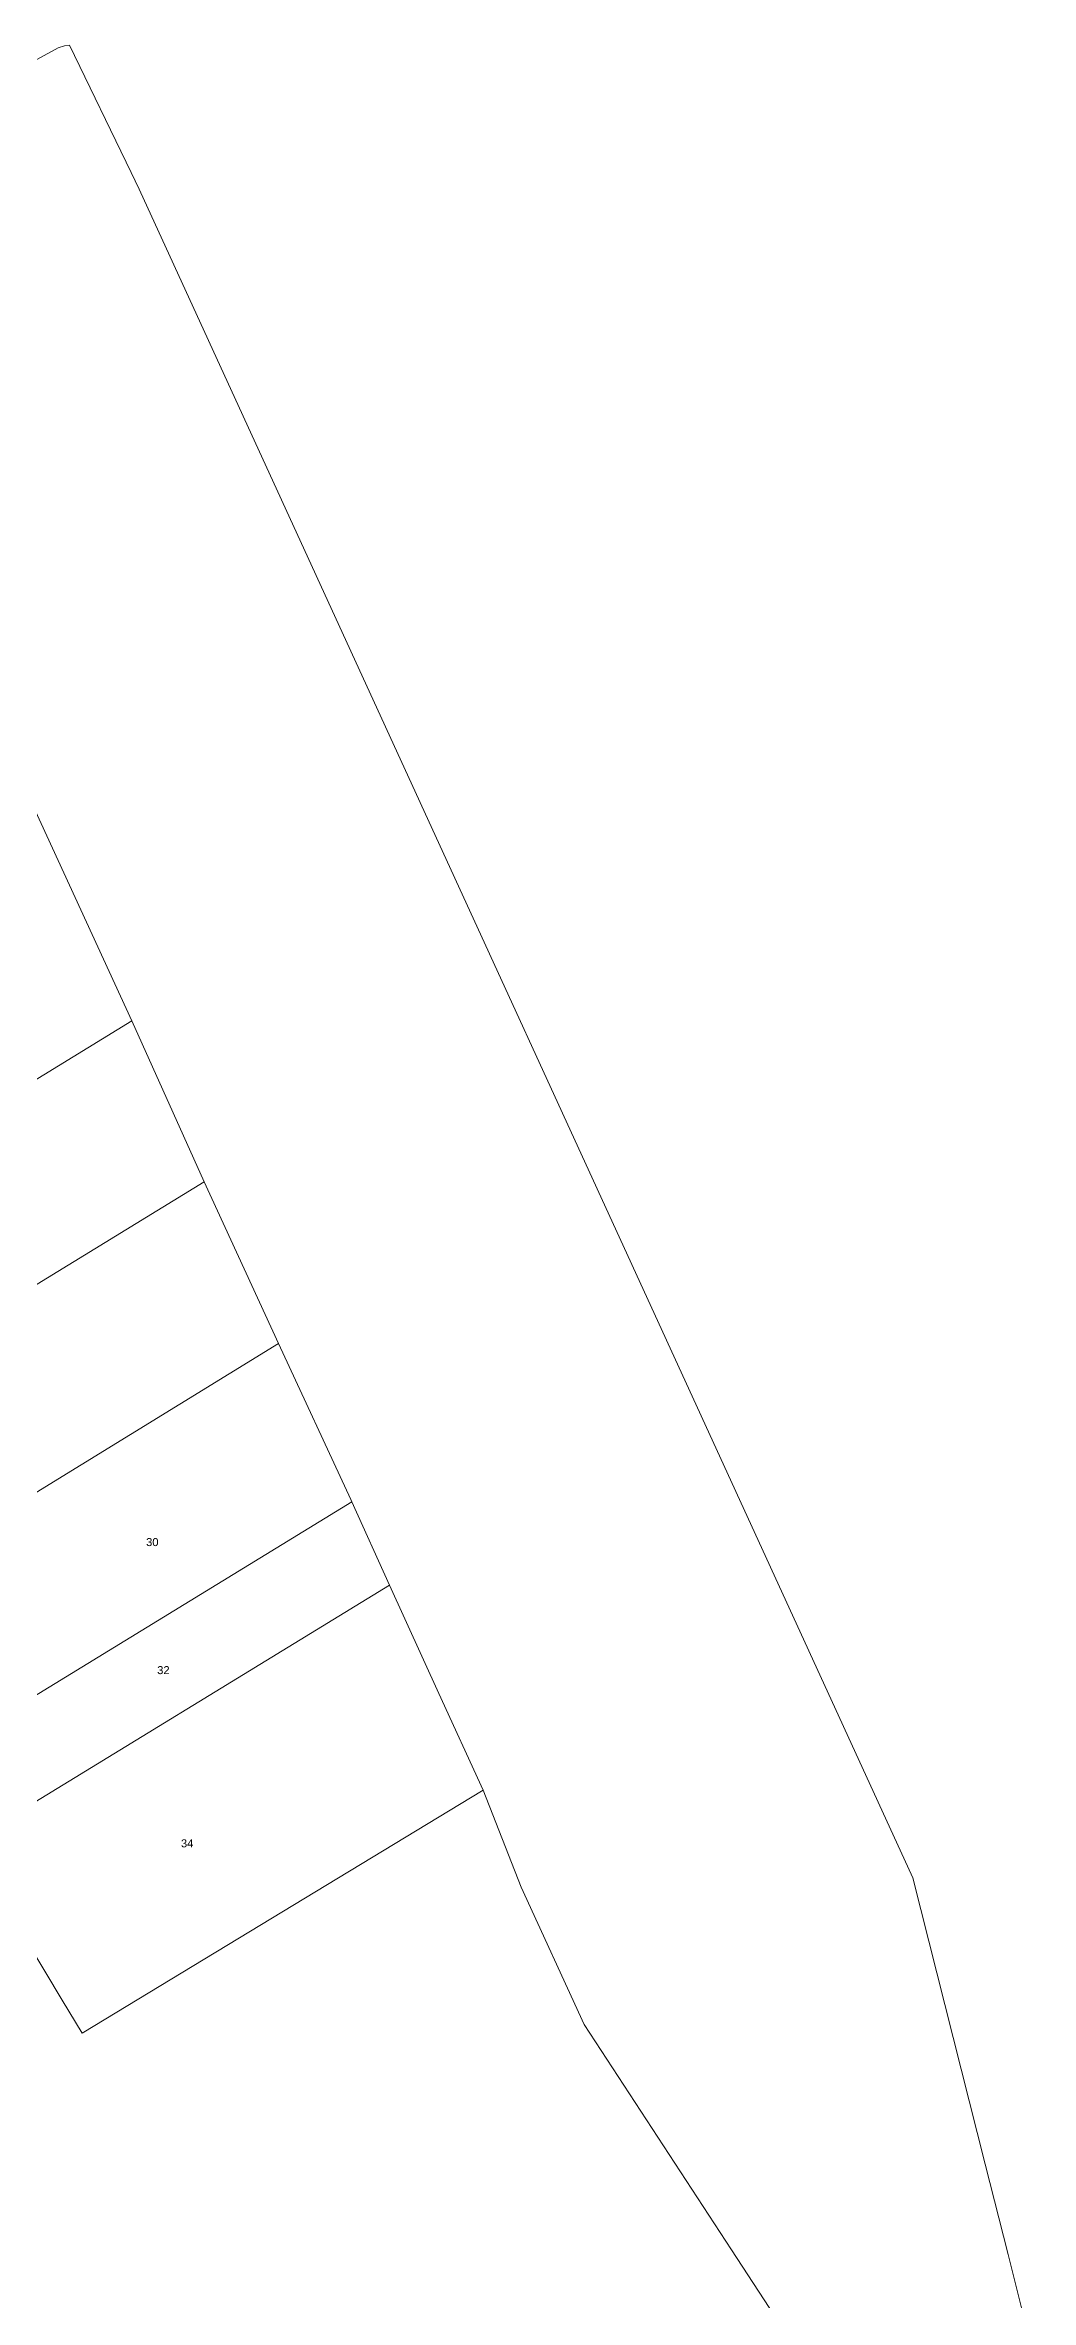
# Model space of a CAD drawing. Header units: metres. Extents: x 296686 to 300227, y 6172173 to 6175501.
# Drawn here: x 297167 to 297389, y 6174671 to 6175178 of the extents above; entities that cross this region are included whole.
import ezdxf

# ---------------------------------------------------------------- set-up
doc = ezdxf.new("R2010")
doc.units = ezdxf.units.M
doc.layers.add('Cadastre Land Parcels_SP_EXT', color=9, linetype='Continuous', lineweight=5)
doc.styles.get("Standard").update_dxf_attribs({"font": 'arial.ttf'})

msp = doc.modelspace()

# ---------------------------------------------------------------- linework, layer by layer
at = {"layer": 'Cadastre Land Parcels_SP_EXT', "linetype": 'Continuous'}
for points in [[(297389.07, 6174660.98), (297383.91, 6174681.34), (297378.77, 6174701.7), (297362.47, 6174766.12), (297188.36, 6175146.05), (297186.55, 6175149.8), (297172.65, 6175178.49), (297172.65, 6175178.49), (297171.53, 6175178.33), (297170.13, 6175177.89), (297165.36, 6175175.25)], [(297161.18, 6175014.46), (297186.73, 6174958.94), (297202.97, 6174922.76), (297219.7, 6174886.37), (297235.96, 6174851.24), (297236.2, 6174850.71), (297244.73, 6174831.97), (297255.84, 6174807.62), (297265.75, 6174785.82), (297274.33, 6174764), (297288.51, 6174733.1), (297321.67, 6174682.4), (297347.38, 6174643.08)]]:
    msp.add_lwpolyline(points, dxfattribs=at)
for points in [[(297186.73, 6174958.94), (297161.18, 6175014.46), (297069.75, 6174927.69), (297084.26, 6174896.17), (297186.73, 6174958.94)], [(297202.97, 6174922.76), (297186.73, 6174958.94), (297084.26, 6174896.17), (297100.83, 6174860.19), (297202.97, 6174922.76)], [(297219.7, 6174886.37), (297202.97, 6174922.76), (297100.83, 6174860.19), (297105.5, 6174850.03), (297113.15, 6174833.4), (297118.73, 6174824.29), (297219.7, 6174886.37)], [(297236.2, 6174850.71), (297235.96, 6174851.24), (297219.7, 6174886.37), (297118.73, 6174824.29), (297139, 6174791.24), (297236.2, 6174850.71)], [(297244.73, 6174831.97), (297236.2, 6174850.71), (297139, 6174791.24), (297149.72, 6174773.91), (297244.73, 6174831.97)], [(297149.72, 6174773.91), (297156.32, 6174763.03), (297163.19, 6174751.62), (297171, 6174738.63), (297175.53, 6174731.21), (297265.75, 6174785.82), (297255.84, 6174807.62), (297244.73, 6174831.97), (297149.72, 6174773.91)]]:
    msp.add_lwpolyline(points, close=True, dxfattribs=at)

# ---------------------------------------------------------------- texts
at = {"layer": 'Cadastre Land Parcels_SP_EXT'}
for s, p in [('30', (297189.92, 6174840.77)), ('32', (297192.41, 6174811.96)), ('34', (297197.76, 6174772.98))]:
    msp.add_text(s, height=1.8, dxfattribs=at).set_placement(p)

doc.saveas('drawing.dxf')
